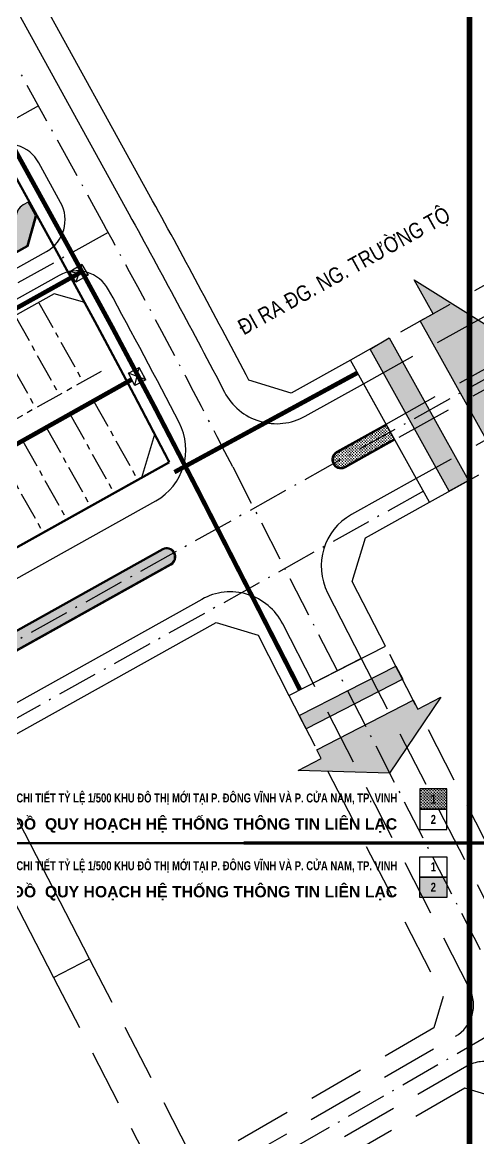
# Model space of a CAD drawing. Header units: metres. Extents: x 566631 to 571261, y 2062953 to 2068466.
# Drawn here: x 569124.9 to 569226, y 2066170.7 to 2066417.8 of the extents above; entities that cross this region are included whole.
import ezdxf
from ezdxf.enums import TextEntityAlignment as Align

# ---------------------------------------------------------------- set-up
doc = ezdxf.new("R2010")
doc.units = ezdxf.units.M
for name, pattern in [('ACAD_ISO10W100', [18.5, 12, -3, 0.5, -3]), ('CENTER', [2, 1.25, -0.25, 0.25, -0.25]), ('HIDDEN', [0.375, 0.25, -0.125])]:
    doc.linetypes.add(name, pattern=pattern)
for name, color, linetype in [('BoThamCo', 94, 'CONTINUOUS'), ('ChiaLo', 128, 'CENTER'), ('D-TT', 2, 'CONTINUOUS'), ('ghi_chu', 7, 'CONTINUOUS'), ('hacth sdd', 8, 'CONTINUOUS'), ('hatchViaHe+LogDg', 129, 'CONTINUOUS'), ('Khung ban ve', 7, 'CONTINUOUS'), ('LogDg', 7, 'CONTINUOUS'), ('LogDg phu', 7, 'CONTINUOUS'), ('RANHGIOI', 2, 'HIDDEN'), ('TimDg', 222, 'CONTINUOUS'), ('TTLL', 170, 'CONTINUOUS'), ('ViaHeS', 32, 'CONTINUOUS'), ('ViaHeSphu', 32, 'CONTINUOUS')]:
    doc.layers.add(name, color=color, linetype=linetype)
doc.styles.add('ARIALB', font='VHARIALB.TTF', dxfattribs={"width": 0.75})
doc.styles.add('avantH', font='VHAVAN.TTF', dxfattribs={"height": 10})
doc.styles.get("Standard").update_dxf_attribs({"font": 'VHARIALN.TTF'})
doc.linetypes.add('Thong tin', pattern='A,12.7,-5.08,["TTLL",Standard,S=2.54,R=0,X=-2.54,Y=-1.27],-9.08', length=26.86)
pattern_1 = [(0, (568124.4922, 2065856.43456), (0.3175, 0.3175), [0.15875, -0.47625]), (90, (568124.5716, 2065856.3552), (-0.3175, 0.3175), [0.15875, -0.47625])]
pattern_2 = [(0, (568078.41226, 2065965.17254), (0.3175, 0.3175), [0.15875, -0.47625]), (90, (568078.49163, 2065965.09316), (-0.3175, 0.3175), [0.15875, -0.47625])]

# ---------------------------------------------------------------- blocks, each defined once
blk = doc.blocks.new('hgtc')
at = {"layer": 'D-TT', "color": 11, "linetype": 'Continuous'}
for p, q in [((-1.53, 1.33), (1.53, 1.33)), ((-1.53, 1.33), (1.53, -1.33)), ((-1.53, -1.33), (1.53, 1.33)), ((-1.53, -1.33), (-1.53, 1.33)), ((1.53, 1.33), (1.53, -1.33)), ((-1.53, -1.33), (1.53, -1.33))]:
    blk.add_line(p, q, dxfattribs=at)
at = {"layer": 'D-TT', "color": 11, "linetype": 'Continuous', "flags": 128}
for points in [[(-1.53, -1.33), (-1.53, 1.33), (-1.41, 1.33)], [(-1.53, -1.33), (-0.67, -1.33)]]:
    blk.add_lwpolyline(points, dxfattribs=at)

msp = doc.modelspace()

# ---------------------------------------------------------------- hatches: boundary and pattern name
at = {"layer": 'hacth sdd'}
h = msp.add_hatch(dxfattribs=at)
h.set_pattern_fill('CROSS', color=64, scale=0.05, style=0)
h.set_pattern_definition(pattern_2)
edge = h.paths.add_edge_path()
edge.add_arc((569089.89, 2066359.41), 7.5, -35.4618, 31.3253, ccw=False)
edge.add_arc((569098.45, 2066353.32), 3, 144.5382, 209.1613)
edge.add_line((569095.83, 2066351.86), (569095.96, 2066351.63))
edge.add_line((569095.96, 2066351.63), (569125.99, 2066368.38))
edge.add_line((569125.99, 2066368.38), (569127.88, 2066375))
edge.add_line((569127.88, 2066375), (569126.24, 2066377.98))
edge.add_line((569126.24, 2066377.98), (569125.11, 2066377.34))
edge.add_arc((569126.57, 2066374.72), 3, 119.1619, 183.7897)
edge.add_arc((569116.09, 2066374.03), 7.5, -153.002, 3.7897, ccw=False)
edge.add_arc((569106.74, 2066369.26), 3, 26.998, 107.0704)
edge.add_arc((569113.05, 2066348.69), 24.52, 107.0704, 131.2505)
edge.add_arc((569098.86, 2066364.87), 3, 131.2505, 211.3253)
h = msp.add_hatch(dxfattribs=at)
h.set_pattern_fill('CROSS', color=64, scale=0.05, style=0)
h.set_pattern_definition(pattern_2)
edge = h.paths.add_edge_path()
edge.add_arc((569089.89, 2066359.41), 7.5, -35.4618, 31.3253, ccw=False)
edge.add_arc((569098.45, 2066353.32), 3, 144.5382, 209.1613)
edge.add_line((569095.83, 2066351.86), (569095.96, 2066351.63))
edge.add_line((569095.96, 2066351.63), (569125.99, 2066368.38))
edge.add_line((569125.99, 2066368.38), (569127.88, 2066375))
edge.add_line((569127.88, 2066375), (569126.24, 2066377.98))
edge.add_line((569126.24, 2066377.98), (569125.11, 2066377.34))
edge.add_arc((569126.57, 2066374.72), 3, 119.1619, 183.7897)
edge.add_arc((569116.09, 2066374.03), 7.5, -153.002, 3.7897, ccw=False)
edge.add_arc((569106.74, 2066369.26), 3, 26.998, 107.0704)
edge.add_arc((569113.05, 2066348.69), 24.52, 107.0704, 131.2505)
edge.add_arc((569098.86, 2066364.87), 3, 131.2505, 211.3253)
h = msp.add_hatch(dxfattribs=at)
h.set_pattern_fill('CROSS', color=64, scale=0.05, style=0)
h.set_pattern_definition(pattern_1)
edge = h.paths.add_edge_path()
edge.add_line((569207.28, 2066325.57), (569205.57, 2066328.62))
edge.add_line((569205.57, 2066328.62), (569194.63, 2066322.52))
edge.add_arc((569195.48, 2066320.99), 1.75, 119.1613, 299.1613)
edge.add_line((569196.33, 2066319.46), (569207.28, 2066325.57))
h = msp.add_hatch(dxfattribs=at)
h.set_pattern_fill('CROSS', color=64, scale=0.05, style=0)
h.set_pattern_definition(pattern_1)
edge = h.paths.add_edge_path()
edge.add_arc((569156.91, 2066299.47), 1.75, 299.1613, 479.1613)
edge.add_line((569156.06, 2066301), (569006.84, 2066217.73))
edge.add_arc((569007.69, 2066216.2), 1.75, 119.1613, 270)
edge.add_arc((569007.69, 2066216.2), 1.75, 270, 299.1613)
edge.add_line((569008.54, 2066214.68), (569157.76, 2066297.94))
h = msp.add_hatch(dxfattribs=at)
h.set_pattern_fill('CROSS', color=64, scale=0.05, style=0)
h.set_pattern_definition([(0, (569212.92808, 2066243.6091), (0.3175, 0.3175), [0.15875, -0.47625]), (90, (569213.00745, 2066243.52972), (-0.3175, 0.3175), [0.15875, -0.47625])])
h.paths.add_polyline_path([(569212.93, 2066243.61), (569218.93, 2066243.61), (569218.93, 2066248.11), (569212.93, 2066248.11)])
h.paths.add_polyline_path([(569214.84, 2066244.36), (569217.01, 2066244.36), (569217.01, 2066247.37), (569214.84, 2066247.37)], flags=24)
at = {"layer": 'hatchViaHe+LogDg'}
for points in [[(569215.89, 2066353.28), (569211.71, 2066360.78), (569237.55, 2066344.65), (569237.62, 2066314.26), (569233.44, 2066321.76), (569230.58, 2066320.17), (569213.03, 2066351.68)], [(569215.89, 2066353.28), (569211.71, 2066360.78), (569237.55, 2066344.65), (569237.62, 2066314.26), (569233.44, 2066321.76), (569230.58, 2066320.17), (569213.03, 2066351.68)], [(569219.44, 2066314.01), (569201.92, 2066345.46), (569206.17, 2066347.91), (569223.73, 2066316.39)], [(569219.44, 2066314.01), (569201.92, 2066345.46), (569206.17, 2066347.91), (569223.73, 2066316.39)], [(569186.25, 2066264.32), (569207.6, 2066275.27), (569209.14, 2066272.39), (569187.74, 2066261.41)], [(569186.25, 2066264.32), (569207.6, 2066275.27), (569209.14, 2066272.39), (569187.74, 2066261.41)], [(569212.49, 2066265.79), (569217.59, 2066268.4), (569206.25, 2066251.56), (569186, 2066252.2), (569191.09, 2066254.82), (569190.1, 2066256.76), (569211.5, 2066267.73)], [(569212.49, 2066265.79), (569217.59, 2066268.4), (569206.25, 2066251.56), (569186, 2066252.2), (569191.09, 2066254.82), (569190.1, 2066256.76), (569211.5, 2066267.73)]]:
    msp.add_hatch(color=158, dxfattribs=at).paths.add_polyline_path(points)
h = msp.add_hatch(color=158, dxfattribs=at)
h.paths.add_polyline_path([(569212.93, 2066243.61), (569218.93, 2066243.61), (569218.93, 2066248.11), (569212.93, 2066248.11)])
h.paths.add_polyline_path([(569214.84, 2066244.36), (569217.01, 2066244.36), (569217.01, 2066247.37), (569214.84, 2066247.37)], flags=24)
h = msp.add_hatch(color=158, dxfattribs=at)
h.paths.add_polyline_path([(569212.93, 2066228.61), (569218.93, 2066228.61), (569218.93, 2066224.11), (569212.93, 2066224.11)])
h.paths.add_polyline_path([(569214.84, 2066224.86), (569217.01, 2066224.86), (569217.01, 2066227.87), (569214.84, 2066227.87)], flags=24)

# ---------------------------------------------------------------- linework, layer by layer
at = {"layer": 'BoThamCo'}
msp.add_lwpolyline([(569096.3, 2066363.31, -0.299953), (569096, 2066355.06, 0.28969), (569095.83, 2066351.86), (569095.96, 2066351.63), (569125.99, 2066368.38), (569127.88, 2066375), (569126.24, 2066377.98), (569125.11, 2066377.34, 0.289712), (569123.58, 2066374.52, -0.81552), (569109.41, 2066370.62, 0.364328), (569105.86, 2066372.13, 0.105899), (569096.89, 2066367.12, 0.36434), (569096.3, 2066363.31)], format="xyb", dxfattribs=at)
msp.add_lwpolyline([(569096.3, 2066363.31, -0.299953), (569096, 2066355.06, 0.28969), (569095.83, 2066351.86), (569095.96, 2066351.63), (569125.99, 2066368.38), (569127.88, 2066375), (569126.24, 2066377.98), (569125.11, 2066377.34, 0.289712), (569123.58, 2066374.52, -0.81552), (569109.41, 2066370.62, 0.364328), (569105.86, 2066372.13, 0.105899), (569096.89, 2066367.12, 0.36434), (569096.3, 2066363.31)], format="xyb", dxfattribs=at)
for points in [[(569207.28, 2066325.57), (569205.57, 2066328.62), (569194.63, 2066322.52, 1), (569196.33, 2066319.46)], [(569207.28, 2066325.57), (569205.57, 2066328.62), (569194.63, 2066322.52, 1), (569196.33, 2066319.46)], [(569157.76, 2066297.94, 1), (569156.06, 2066301), (569006.84, 2066217.73, 0.773158), (569007.69, 2066214.45, 0.127931), (569008.54, 2066214.68)]]:
    msp.add_lwpolyline(points, format="xyb", close=True, dxfattribs=at)
at = {"layer": 'ChiaLo', "ltscale": 5}
for points in [[(569128.61, 2066355.7), (569138.35, 2066338.24)], [(569123.37, 2066352.78), (569133.11, 2066335.31)], [(569118.13, 2066349.86), (569127.88, 2066332.39)], [(569142.41, 2066340.5), (569059.76, 2066294.38), (569050.02, 2066311.85)], [(569144.75, 2066336.08), (569062.2, 2066290.02), (569071.94, 2066272.55)], [(569140.79, 2066333.87), (569150.54, 2066316.41)], [(569135.55, 2066330.95), (569145.3, 2066313.48)], [(569130.31, 2066328.02), (569140.06, 2066310.56)], [(569125.07, 2066325.1), (569134.82, 2066307.64)], [(569119.83, 2066322.18), (569129.58, 2066304.71)]]:
    msp.add_lwpolyline(points, dxfattribs=at)
at = {"layer": 'Khung ban ve', "const_width": 1.2}
msp.add_lwpolyline([(567973.93, 2066641.11), (569223.93, 2066641.11), (569223.93, 2065831.11), (567973.93, 2065831.11)], close=True, dxfattribs=at)
at = {"layer": 'Khung ban ve', "color": 0}
for points in [[(569212.93, 2066243.61), (569218.93, 2066243.61), (569218.93, 2066248.11), (569212.93, 2066248.11)], [(569212.93, 2066239.11), (569218.93, 2066239.11), (569218.93, 2066243.61), (569212.93, 2066243.61)], [(569212.93, 2066233.11), (569218.93, 2066233.11), (569218.93, 2066228.61), (569212.93, 2066228.61)], [(569212.93, 2066228.61), (569218.93, 2066228.61), (569218.93, 2066224.11), (569212.93, 2066224.11)]]:
    msp.add_lwpolyline(points, close=True, dxfattribs=at)
at = {"layer": 'Khung ban ve', "color": 250, "const_width": 0.5}
msp.add_lwpolyline([(569223.93, 2066236.11), (567973.93, 2066236.11)], dxfattribs=at)
at = {"layer": 'Khung ban ve', "color": 0, "const_width": 0.75}
msp.add_lwpolyline([(569373.93, 2066236.11), (569173.93, 2066236.11)], dxfattribs=at)
at = {"layer": 'LogDg'}
for points in [[(569021.71, 2066624.35, 0.419466), (569018.04, 2066612.05), (569094.57, 2066473.22, 0.433643), (569105.89, 2066470.35), (569138.27, 2066491.08), (569141.5, 2066486.03), (569107.91, 2066464.51, 0.395048), (569105.22, 2066453.91), (569148.54, 2066375.34, -0.005576), (569169.7, 2066335.92, 0.422017), (569187.55, 2066330.58), (569200.48, 2066337.78), (569212.15, 2066316.81), (569197.78, 2066308.81, 0.404193), (569192.53, 2066291.52), (569199.98, 2066276.99), (569189.3, 2066271.51), (569182.58, 2066284.64, 0.424556), (569164.67, 2066290.06), (569013.65, 2066205.78), (569004.69, 2066200.58, 0.396001), (569001.56, 2066190.09), (569023.63, 2066145.96)], [(569159.66, 2066329.21, 0.004173), (569144.02, 2066358.59, 0.41755), (569133.09, 2066361.76), (568969.81, 2066270.64, 0.401037), (568966.55, 2066260.08), (568983.56, 2066226.06, 0.427514), (568994.62, 2066222.65), (569154.47, 2066311.85, 0.406017), (569159.66, 2066329.21)]]:
    msp.add_lwpolyline(points, format="xyb", dxfattribs=at)
for points in [[(569130.3, 2066367.07, 0.412716), (569133.41, 2066377.92), (569128.58, 2066386.68, 0.415712), (569117.68, 2066389.8), (569052.13, 2066353.22, 0.414214), (569049.04, 2066342.34), (569053.91, 2066333.61, 0.414214), (569064.8, 2066330.52)], [(569207.4, 2066325.35), (569205.45, 2066328.84), (569194.51, 2066322.74, 1), (569196.46, 2066319.24)], [(569157.89, 2066297.72, 1), (569155.94, 2066301.21), (569006.72, 2066217.95, 0.773158), (569007.69, 2066214.2, 0.127931), (569008.67, 2066214.46)]]:
    msp.add_lwpolyline(points, format="xyb", close=True, dxfattribs=at)
at = {"layer": 'LogDg', "ltscale": 0.75}
for points in [[(569215.89, 2066353.28), (569211.71, 2066360.78), (569237.55, 2066344.65), (569237.62, 2066314.26), (569233.44, 2066321.76), (569230.58, 2066320.17), (569213.03, 2066351.68)], [(569219.44, 2066314.01), (569201.92, 2066345.46), (569206.17, 2066347.91), (569223.73, 2066316.39)], [(569186.25, 2066264.32), (569207.6, 2066275.27), (569209.14, 2066272.39), (569187.74, 2066261.41)], [(569212.49, 2066265.79), (569217.59, 2066268.4), (569206.25, 2066251.56), (569186, 2066252.2), (569191.09, 2066254.82), (569190.1, 2066256.76), (569211.5, 2066267.73)]]:
    msp.add_lwpolyline(points, close=True, dxfattribs=at)
at = {"layer": 'LogDg phu', "linetype": 'HIDDEN', "ltscale": 50}
for points in [[(569205.45, 2066328.84), (569315.51, 2066390.25, 0.012156), (569315.63, 2066390.33), (569554.31, 2066539.17, -1), (569556.43, 2066535.77), (569317.75, 2066386.93, -0.012156), (569317.46, 2066386.76), (569207.4, 2066325.35)], [(569200.48, 2066337.78), (569255.1, 2066368.2, 0.430085), (569258.34, 2066380.86), (569181.86, 2066502.31, 0.416479), (569170.77, 2066504.78), (569141.5, 2066486.03)], [(569199.98, 2066276.99), (569308.61, 2066065.12, 0.413652), (569319.37, 2066061.64), (569399.11, 2066102.33, 0.346904), (569403.25, 2066111.34), (569395.21, 2066144.68, 0.063705), (569386.49, 2066167.56), (569359.96, 2066217.15, 0.021081), (569317.26, 2066289.48), (569280.92, 2066345.5, 0.394607), (569268.99, 2066348.46), (569212.15, 2066316.81)], [(569075.22, 2066109.34), (569220.83, 2066193.36, 0.399763), (569223.95, 2066203.94), (569189.3, 2066271.51)]]:
    msp.add_lwpolyline(points, format="xyb", dxfattribs=at)
for points in [[(569207.4, 2066325.35), (569205.45, 2066328.84), (569194.51, 2066322.74, 1), (569196.46, 2066319.24)], [(569234.46, 2066183.45, 0.428813), (569223.34, 2066186.73), (569154.48, 2066147, 0.398039), (569151.34, 2066136.46), (569198.34, 2066043.43, 0.026185), (569205.99, 2066030.08), (569214.56, 2066016.79, 0.385022), (569224.92, 2066014), (569294.2, 2066049.36, 0.414775), (569297.68, 2066060.13)]]:
    msp.add_lwpolyline(points, format="xyb", close=True, dxfattribs=at)
at = {"layer": 'RANHGIOI', "color": 1, "ltscale": 9, "const_width": 0.5}
msp.add_lwpolyline([(568827.91, 2066132.56), (568998.8, 2066231.85), (569157.48, 2066320.4, 0.006594), (569132.77, 2066366.65), (569000.56, 2066606.47), (568982.15, 2066596.77), (568641.49, 2066448.28)], format="xyb", dxfattribs=at)
at = {"layer": 'TimDg', "linetype": 'ACAD_ISO10W100', "ltscale": 0.75}
for points in [[(568911.59, 2066792.7), (569143.28, 2066372.44, -0.007517), (569171.52, 2066319.35), (569368.54, 2065935.09, 0.000278)], [(568985.8, 2066639.45), (569135.4, 2066368.09, -0.007517), (569163.51, 2066315.24), (569186.64, 2066270.14, 0.000278)], [(569579.46, 2066552.49), (569316.69, 2066388.63, -0.012156), (569316.48, 2066388.51), (569007.71, 2066216.21), (568836.95, 2066117, -0.050684), (568652.73, 2066033.61), (568203.78, 2065882.94), (567811.81, 2065759.32)], [(569213.72, 2066313.99), (569015.13, 2066203.18), (568844.48, 2066104.03, -0.050684), (568657.5, 2066019.39), (568208.42, 2065868.68), (568129.53, 2065843.8)], [(568558.18, 2065894.15), (568733.8, 2065946.92, 0.022858), (568751.7, 2065953.2), (568811.02, 2065977.12, 0.017204), (568823.59, 2065982.7), (569064.38, 2066099.63, 0.01782), (569076.97, 2066106.31), (569234.22, 2066197.05)]]:
    msp.add_lwpolyline(points, format="xyb", dxfattribs=at)
for points in [[(569128.49, 2066399.27), (568943.54, 2066296.07)], [(569143.94, 2066371.25), (568957.85, 2066267.41)]]:
    msp.add_lwpolyline(points, dxfattribs=at)
at = {"layer": 'TTLL', "color": 170, "linetype": 'Thong tin', "const_width": 1}
msp.add_lwpolyline([(569001.79, 2066609.94), (569135.19, 2066367.98, -0.007517), (569163.29, 2066315.13), (569186.42, 2066270.03, 0.000278)], format="xyb", dxfattribs=at)
msp.add_lwpolyline([(569138.14, 2066362.59), (568954.12, 2066259.91)], dxfattribs=at)
at = {"layer": 'TTLL', "color": 170, "linetype": 'Thong tin'}
for points in [[(569199.13, 2066340.2, 1, 1, 0), (569158.61, 2066318.21, 1, 1, 0)], [(569149.17, 2066338.73, 1, 1, 0), (568989.29, 2066248.96, 1, 1, 0), (568981.83, 2066244.69, 1, 1, 0)]]:
    msp.add_lwpolyline(points, format="xyseb", dxfattribs=at)
at = {"layer": 'ViaHeS', "elevation": 0}
msp.add_lwpolyline([(569027.65, 2066147.97), (569007.02, 2066189.22), (569009.11, 2066196.21), (569016.61, 2066200.57), (569105.76, 2066250.31), (569109.75, 2066249.11), (569131.83, 2066206.38), (569139.83, 2066210.51), (569117.62, 2066253.5), (569118.86, 2066257.62), (569167.82, 2066284.94), (569177.12, 2066282.12), (569183.97, 2066268.77), (569205.32, 2066279.72), (569197.98, 2066294.04), (569200.9, 2066303.68), (569215.07, 2066311.57), (569197.56, 2066343.02), (569184.45, 2066335.72), (569175.11, 2066338.53, 0.0056), (569153.79, 2066378.23), (569109.8, 2066458.02)], format="xyb", dxfattribs=at)
at = {"layer": 'ViaHeS'}
msp.add_lwpolyline([(569123.32, 2066383.79), (569116.54, 2066385.73), (569053.59, 2066350.6), (569051.66, 2066343.8), (569056.53, 2066335.07), (569063.34, 2066333.14), (569126.2, 2066368.22), (569128.15, 2066375.03)], close=True, dxfattribs=at)
msp.add_lwpolyline([(569138.74, 2066355.75), (569131.98, 2066357.7), (568972.77, 2066268.86), (568970.64, 2066261.95), (568986.41, 2066230.43), (568992.97, 2066228.47), (568998.8, 2066231.85), (569151.37, 2066316.99), (569154.25, 2066326.61, 0.004151)], format="xyb", close=True, dxfattribs=at)
at = {"layer": 'ViaHeSphu', "linetype": 'HIDDEN', "ltscale": 50}
for points in [[(569142.31, 2066484.77), (569172.47, 2066504.08), (569176.59, 2066503.16), (569254.03, 2066380.19), (569252.33, 2066373.52), (569197.56, 2066343.02)], [(569183.97, 2066268.77), (569218.11, 2066202.18), (569216.06, 2066195.23), (569166.01, 2066166.35), (569162.04, 2066167.52), (569139.83, 2066210.51)]]:
    msp.add_lwpolyline(points, dxfattribs=at)
for points in [[(569215.07, 2066311.57), (569271.74, 2066343.13), (569278.83, 2066341.37), (569313.9, 2066287.3, -0.021081), (569356.44, 2066215.27), (569382.96, 2066165.68, -0.063705), (569391.32, 2066143.74), (569399.53, 2066109.69), (569396.25, 2066102.56), (569321.37, 2066064.35), (569314.64, 2066066.52), (569205.32, 2066279.72)], [(569131.83, 2066206.38), (569154.23, 2066163.02), (569153.01, 2066158.85), (569073.22, 2066112.81, -0.01782), (569061.1, 2066106.38), (569055.42, 2066103.62), (569048.69, 2066105.91), (569027.65, 2066147.97)]]:
    msp.add_lwpolyline(points, format="xyb", dxfattribs=at)
msp.add_lwpolyline([(569229.52, 2066179.92), (569222.91, 2066181.87), (569154.94, 2066142.64), (569153.69, 2066138.47), (569201.02, 2066044.78, 0.026185), (569208.51, 2066031.7), (569217.36, 2066017.99), (569221.65, 2066016.83), (569289.72, 2066051.56), (569291.89, 2066058.28)], format="xyb", close=True, dxfattribs=at)

# ---------------------------------------------------------------- texts
at = {"layer": 'ghi_chu', "style": 'avantH', "width": 0.85}
msp.add_text('®i ra ®g. ng. tr\xadêng té', height=3.5, rotation=29.1126, dxfattribs=at).set_placement((569173.94, 2066348.44, 0))
at = {"layer": 'Khung ban ve', "color": 0, "style": 'ARIALB', "width": 0.75}
for p in [(569207.93, 2066245.11), (569207.93, 2066230.11)]:
    msp.add_text('quy ho¹ch chi tiÕt tû lÖ 1/500 khu ®« thÞ míi t¹i p. ®«ng vÜnh vµ p. cöa nam, tp. vinh', height=2, rotation=0, dxfattribs=at).set_placement(p, align=Align.RIGHT)
for s, p in [('1', (569215.93, 2066245.86)), ('2', (569215.93, 2066241.36)), ('1', (569215.93, 2066230.86)), ('2', (569215.93, 2066226.36))]:
    msp.add_text(s, height=2, dxfattribs=at).set_placement(p, align=Align.MIDDLE_CENTER)
at = {"layer": 'Khung ban ve', "color": 0, "style": 'ARIALB'}
for p in [(569207.93, 2066239.11), (569207.93, 2066224.11)]:
    msp.add_text('B¶n ®å  quy ho¹ch hÖ thèng th«ng tin liªn l¹c', height=2.5, rotation=0, dxfattribs=at).set_placement(p, align=Align.RIGHT)

# ---------------------------------------------------------------- next in the draw order: block references
at = {"layer": 'D-TT', "zscale": 1.016}
for p, xscale, yscale, rotation in [((569137.47, 2066362.18), 1.01600000008096, 1.016000000061467, 210.190698333833), ((569150.35, 2066339.38), 1.015999999744006, 1.015999999828637, 117.584735090536)]:
    msp.add_blockref('hgtc', p, dxfattribs=dict(at, xscale=xscale, yscale=yscale, rotation=rotation))

doc.saveas('drawing.dxf')
